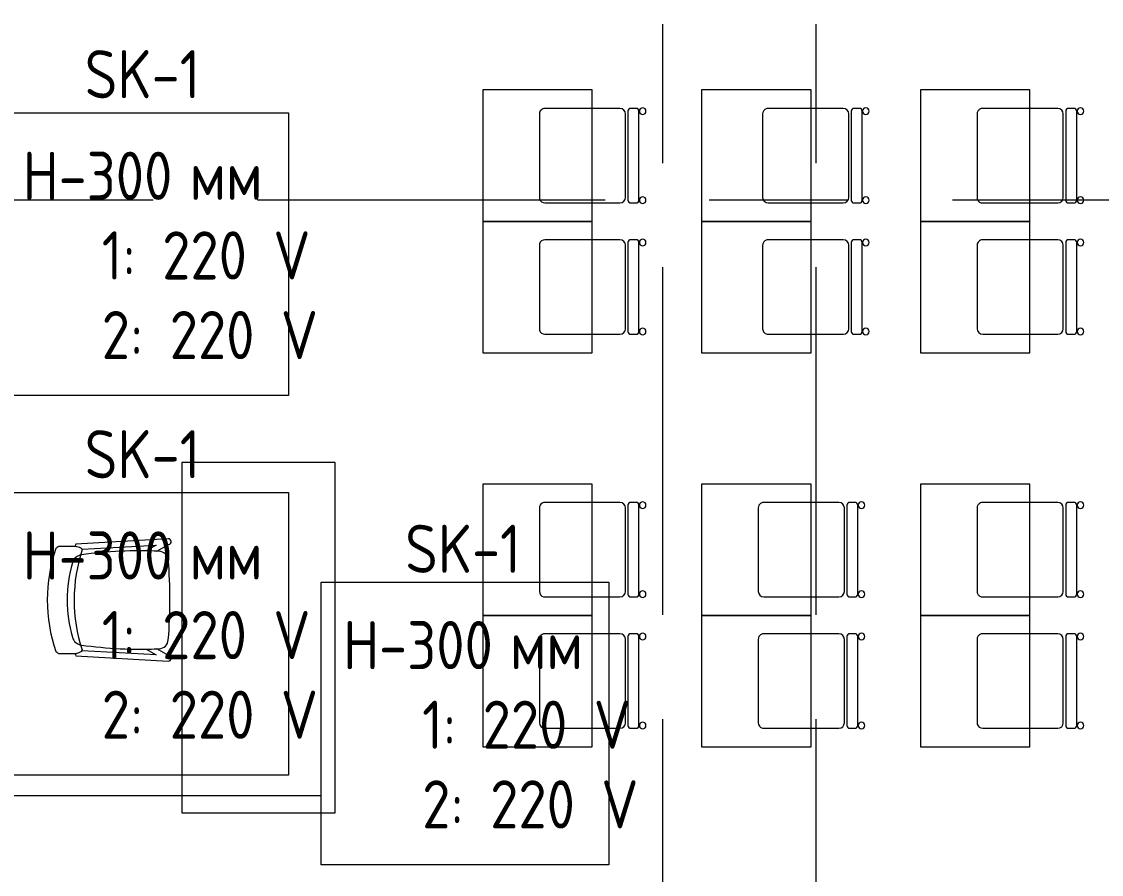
# Model space of a CAD drawing. Header units: millimetres. Extents: x 35147 to 231677, y -8553 to 29000.
# Drawn here: x 57530 to 62463, y 519 to 4415 of the extents above; entities that cross this region are included whole.
import ezdxf

# ---------------------------------------------------------------- set-up
doc = ezdxf.new("R2010")
doc.units = ezdxf.units.MM
doc.linetypes.add('Осевая', pattern=[3175, 635, -476.25, 1587.5, -476.25])
for name, color, linetype, lineweight in [('E-ELEC-FIXT-IDEN', 7, 'Continuous', 9), ('Оси', 7, 'Continuous', 9), ('Оси-2', 7, 'Осевая', 9)]:
    doc.layers.add(name, color=color, linetype=linetype, lineweight=lineweight)
doc.layers.add('I-FURN-1', color=7, linetype='Continuous', lineweight=9, true_color=0xf0f0f0)
doc.styles.add('GOST Common', font='GOST_Common.ttf', dxfattribs={"width": 0.9, "height": 220})

# ---------------------------------------------------------------- blocks, each defined once
blk = doc.blocks.new('Стол базовый прямоугольный - 1_7а-25476368-План размещения напольных электротехнических лючков и розеток 2 этажа в осях 12-23')
at = {"layer": 'I-FURN-1'}
for p, q in [((250, 300), (-250, 300)), ((-250, 300), (-250, -300)), ((250, -300), (250, 300)), ((-250, -300), (250, -300))]:
    blk.add_line(p, q, dxfattribs=at)
blk = doc.blocks.new('Стул Breuer - 1_9а-V105-План размещения напольных электротехнических лючков и розеток 2 этажа в осях 12-23')
at = {"layer": 'I-FURN-1'}
for p, q in [((-215.9, 215.9), (-215.9, 0)), ((190.5, 241.3), (-190.5, 241.3)), ((215.9, 0), (215.9, 215.9)), ((-215.9, 0), (-215.9, -127)), ((215.9, -127), (215.9, 0)), ((-215.9, -176.2), (-215.9, -200.8)), ((203.2, -163.5), (-203.2, -163.5)), ((-190.5, -152.4), (190.5, -152.4)), ((215.9, -200.8), (215.9, -176.2)), ((-203.2, -213.5), (203.2, -213.5))]:
    blk.add_line(p, q, dxfattribs=at)
for centre, radius, start, end in [((-190.5, 215.9), 25.4, 105, 180), ((-190.5, 215.9), 25.4, 90, 105), ((190.5, 215.9), 25.4, 45, 90), ((190.5, 215.9), 25.4, 0, 45), ((-190.5, -127), 25.4, 180, 270), ((190.5, -127), 25.4, 270, 360), ((-203.2, -176.2), 12.7, 90, 180), ((203.2, -176.2), 12.7, 360, 90), ((-203.5, -230.6), 15.1, 360, 180), ((-203.5, -230.6), 15.1, 180, 360), ((-203.2, -200.8), 12.7, 180, 270), ((203.7, -230.6), 15.1, 360, 180), ((203.7, -230.6), 15.1, 180, 360), ((203.2, -200.8), 12.7, 270, 360)]:
    blk.add_arc(centre, radius, start, end, dxfattribs=at)
blk = doc.blocks.new('Стул Breuer - 1_9а-V106-План размещения напольных электротехнических лючков и розеток 2 этажа в осях 12-23')
at = {"layer": 'I-FURN-1'}
for p, q in [((-215.9, 215.9), (-215.9, 0)), ((190.5, 241.3), (-190.5, 241.3)), ((215.9, 0), (215.9, 215.9)), ((-215.9, 0), (-215.9, -127)), ((215.9, -127), (215.9, 0)), ((-215.9, -176.2), (-215.9, -200.8)), ((203.2, -163.5), (-203.2, -163.5)), ((-190.5, -152.4), (190.5, -152.4)), ((215.9, -200.8), (215.9, -176.2)), ((-203.2, -213.5), (203.2, -213.5))]:
    blk.add_line(p, q, dxfattribs=at)
for centre, radius, start, end in [((-190.5, 215.9), 25.4, 105, 180), ((-190.5, 215.9), 25.4, 90, 105), ((190.5, 215.9), 25.4, 75, 90), ((190.5, 215.9), 25.4, 0, 75), ((-190.5, -127), 25.4, 180, 270), ((190.5, -127), 25.4, 270, 360), ((-203.2, -176.2), 12.7, 90, 180), ((203.2, -176.2), 12.7, 360, 90), ((-203.5, -230.6), 15.1, 360, 180), ((-203.5, -230.6), 15.1, 180, 360), ((-203.2, -200.8), 12.7, 180, 270), ((203.7, -230.6), 15.1, 360, 180), ((203.7, -230.6), 15.1, 180, 360), ((203.2, -200.8), 12.7, 270, 360)]:
    blk.add_arc(centre, radius, start, end, dxfattribs=at)
blk = doc.blocks.new('Стул Breuer - 1_9а-V107-План размещения напольных электротехнических лючков и розеток 2 этажа в осях 12-23')
at = {"layer": 'I-FURN-1'}
for p, q in [((-215.9, 215.9), (-215.9, 20)), ((190.5, 241.3), (-190.5, 241.3)), ((215.9, 20), (215.9, 215.9)), ((-215.9, 20), (-215.9, -127)), ((215.9, -127), (215.9, 20)), ((-215.9, -176.2), (-215.9, -200.8)), ((203.2, -163.5), (-203.2, -163.5)), ((-190.5, -152.4), (190.5, -152.4)), ((215.9, -200.8), (215.9, -176.2)), ((-203.2, -213.5), (203.2, -213.5))]:
    blk.add_line(p, q, dxfattribs=at)
for centre, radius, start, end in [((-190.5, 215.9), 25.4, 90, 180), ((190.5, 215.9), 25.4, 60, 90), ((190.5, 215.9), 25.4, 45, 60), ((190.5, 215.9), 25.4, 30, 45), ((190.5, 215.9), 25.4, 15, 30), ((190.5, 215.9), 25.4, 0, 15), ((-190.5, -127), 25.4, 180, 270), ((190.5, -127), 25.4, 270, 360), ((-203.2, -176.2), 12.7, 90, 180), ((203.2, -176.2), 12.7, 360, 90), ((-203.5, -230.6), 15.1, 360, 180), ((-203.5, -230.6), 15.1, 180, 360), ((-203.2, -200.8), 12.7, 180, 270), ((203.7, -230.6), 15.1, 360, 180), ((203.7, -230.6), 15.1, 180, 360), ((203.2, -200.8), 12.7, 270, 360)]:
    blk.add_arc(centre, radius, start, end, dxfattribs=at)
blk = doc.blocks.new('Стул Breuer - 1_9а-V108-План размещения напольных электротехнических лючков и розеток 2 этажа в осях 12-23')
at = {"layer": 'I-FURN-1'}
for p, q in [((-215.9, 215.9), (-215.9, 20)), ((190.5, 241.3), (-190.5, 241.3)), ((215.9, 20), (215.9, 215.9)), ((-215.9, 20), (-215.9, -127)), ((215.9, -127), (215.9, 20)), ((-215.9, -176.2), (-215.9, -200.8)), ((203.2, -163.5), (-203.2, -163.5)), ((-190.5, -152.4), (190.5, -152.4)), ((215.9, -200.8), (215.9, -176.2)), ((-203.2, -213.5), (203.2, -213.5))]:
    blk.add_line(p, q, dxfattribs=at)
for centre, radius, start, end in [((-190.5, 215.9), 25.4, 135, 180), ((-190.5, 215.9), 25.4, 90, 135), ((190.5, 215.9), 25.4, 75, 90), ((190.5, 215.9), 25.4, 60, 75), ((190.5, 215.9), 25.4, 30, 60), ((190.5, 215.9), 25.4, 0, 30), ((-190.5, -127), 25.4, 180, 270), ((190.5, -127), 25.4, 270, 360), ((-203.2, -176.2), 12.7, 90, 180), ((203.2, -176.2), 12.7, 360, 90), ((-203.5, -230.6), 15.1, 360, 180), ((-203.5, -230.6), 15.1, 180, 360), ((-203.2, -200.8), 12.7, 180, 270), ((203.7, -230.6), 15.1, 360, 180), ((203.7, -230.6), 15.1, 180, 360), ((203.2, -200.8), 12.7, 270, 360)]:
    blk.add_arc(centre, radius, start, end, dxfattribs=at)
blk = doc.blocks.new('Стул Breuer - 1_9а-V109-План размещения напольных электротехнических лючков и розеток 2 этажа в осях 12-23')
at = {"layer": 'I-FURN-1'}
for p, q in [((-215.9, 215.9), (-215.9, 0)), ((190.5, 241.3), (-190.5, 241.3)), ((215.9, 0), (215.9, 215.9)), ((-215.9, 0), (-215.9, -127)), ((215.9, -127), (215.9, 0)), ((-215.9, -176.2), (-215.9, -200.8)), ((203.2, -163.5), (-203.2, -163.5)), ((-190.5, -152.4), (190.5, -152.4)), ((215.9, -200.8), (215.9, -176.2)), ((-203.2, -213.5), (203.2, -213.5))]:
    blk.add_line(p, q, dxfattribs=at)
for centre, radius, start, end in [((-190.5, 215.9), 25.4, 165, 180), ((-190.5, 215.9), 25.4, 120, 165), ((-190.5, 215.9), 25.4, 90, 120), ((190.5, 215.9), 25.4, 75, 90), ((190.5, 215.9), 25.4, 60, 75), ((190.5, 215.9), 25.4, 45, 60), ((190.5, 215.9), 25.4, 30, 45), ((190.5, 215.9), 25.4, 0, 30), ((-190.5, -127), 25.4, 180, 270), ((190.5, -127), 25.4, 270, 360), ((-203.2, -176.2), 12.7, 90, 180), ((203.2, -176.2), 12.7, 360, 90), ((-203.5, -230.6), 15.1, 360, 180), ((-203.5, -230.6), 15.1, 180, 360), ((-203.2, -200.8), 12.7, 180, 270), ((203.7, -230.6), 15.1, 360, 180), ((203.7, -230.6), 15.1, 180, 360), ((203.2, -200.8), 12.7, 270, 360)]:
    blk.add_arc(centre, radius, start, end, dxfattribs=at)
blk = doc.blocks.new('Стул Breuer - 1_9а-V61-План размещения напольных электротехнических лючков и розеток 2 этажа в осях 12-23')
at = {"layer": 'I-FURN-1'}
for p, q in [((-215.9, 215.9), (-215.9, 0)), ((190.5, 241.3), (-190.5, 241.3)), ((215.9, 0), (215.9, 215.9)), ((-215.9, 0), (-215.9, -127)), ((215.9, -127), (215.9, 0)), ((-215.9, -176.2), (-215.9, -200.8)), ((203.2, -163.5), (-203.2, -163.5)), ((-190.5, -152.4), (190.5, -152.4)), ((215.9, -200.8), (215.9, -176.2)), ((-203.2, -213.5), (203.2, -213.5))]:
    blk.add_line(p, q, dxfattribs=at)
for centre, radius, start, end in [((-190.5, 215.9), 25.4, 90, 180), ((190.5, 215.9), 25.4, 0, 90), ((-190.5, -127), 25.4, 180, 270), ((190.5, -127), 25.4, 270, 360), ((-203.2, -176.2), 12.7, 90, 180), ((203.2, -176.2), 12.7, 360, 90), ((-203.5, -230.6), 15.1, 360, 180), ((-203.5, -230.6), 15.1, 180, 360), ((-203.2, -200.8), 12.7, 180, 270), ((203.7, -230.6), 15.1, 360, 180), ((203.7, -230.6), 15.1, 180, 360), ((203.2, -200.8), 12.7, 270, 360)]:
    blk.add_arc(centre, radius, start, end, dxfattribs=at)
blk = doc.blocks.new('Стул Breuer - 1_9а-V111-План размещения напольных электротехнических лючков и розеток 2 этажа в осях 12-23')
at = {"layer": 'I-FURN-1'}
for p, q in [((-215.9, 215.9), (-215.9, 0)), ((190.5, 241.3), (-190.5, 241.3)), ((215.9, 0), (215.9, 215.9)), ((-215.9, 0), (-215.9, -127)), ((215.9, -127), (215.9, 0)), ((-215.9, -176.2), (-215.9, -200.8)), ((203.2, -163.5), (-203.2, -163.5)), ((-190.5, -152.4), (190.5, -152.4)), ((215.9, -200.8), (215.9, -176.2)), ((-203.2, -213.5), (203.2, -213.5))]:
    blk.add_line(p, q, dxfattribs=at)
for centre, radius, start, end in [((-190.5, 215.9), 25.4, 150, 180), ((-190.5, 215.9), 25.4, 120, 150), ((-190.5, 215.9), 25.4, 90, 120), ((190.5, 215.9), 25.4, 75, 90), ((190.5, 215.9), 25.4, 45, 75), ((190.5, 215.9), 25.4, 0, 45), ((-190.5, -127), 25.4, 180, 270), ((190.5, -127), 25.4, 270, 360), ((-203.2, -176.2), 12.7, 90, 180), ((203.2, -176.2), 12.7, 360, 90), ((-203.5, -230.6), 15.1, 360, 180), ((-203.5, -230.6), 15.1, 180, 360), ((-203.2, -200.8), 12.7, 180, 270), ((203.7, -230.6), 15.1, 360, 180), ((203.7, -230.6), 15.1, 180, 360), ((203.2, -200.8), 12.7, 270, 360)]:
    blk.add_arc(centre, radius, start, end, dxfattribs=at)
blk = doc.blocks.new('Стул Breuer - 1_9а-V112-План размещения напольных электротехнических лючков и розеток 2 этажа в осях 12-23')
at = {"layer": 'I-FURN-1'}
for p, q in [((-215.9, 215.9), (-215.9, 0)), ((190.5, 241.3), (-190.5, 241.3)), ((215.9, 0), (215.9, 215.9)), ((-215.9, 0), (-215.9, -127)), ((215.9, -127), (215.9, 0)), ((-215.9, -176.2), (-215.9, -200.8)), ((203.2, -163.5), (-203.2, -163.5)), ((-190.5, -152.4), (190.5, -152.4)), ((215.9, -200.8), (215.9, -176.2)), ((-203.2, -213.5), (203.2, -213.5))]:
    blk.add_line(p, q, dxfattribs=at)
for centre, radius, start, end in [((-190.5, 215.9), 25.4, 105, 180), ((-190.5, 215.9), 25.4, 90, 105), ((190.5, 215.9), 25.4, 75, 90), ((190.5, 215.9), 25.4, 60, 75), ((190.5, 215.9), 25.4, 45, 60), ((190.5, 215.9), 25.4, 30, 45), ((190.5, 215.9), 25.4, 0, 30), ((-190.5, -127), 25.4, 180, 270), ((190.5, -127), 25.4, 270, 360), ((-203.2, -176.2), 12.7, 90, 180), ((203.2, -176.2), 12.7, 360, 90), ((-203.5, -230.6), 15.1, 360, 180), ((-203.5, -230.6), 15.1, 180, 360), ((-203.2, -200.8), 12.7, 180, 270), ((203.7, -230.6), 15.1, 360, 180), ((203.7, -230.6), 15.1, 180, 360), ((203.2, -200.8), 12.7, 270, 360)]:
    blk.add_arc(centre, radius, start, end, dxfattribs=at)
blk = doc.blocks.new('Стул Breuer - 1_9а-V113-План размещения напольных электротехнических лючков и розеток 2 этажа в осях 12-23')
at = {"layer": 'I-FURN-1'}
for p, q in [((-215.9, 215.9), (-215.9, 0)), ((190.5, 241.3), (-190.5, 241.3)), ((215.9, 0), (215.9, 215.9)), ((-215.9, 0), (-215.9, -127)), ((215.9, -127), (215.9, 0)), ((-215.9, -176.2), (-215.9, -200.8)), ((203.2, -163.5), (-203.2, -163.5)), ((-190.5, -152.4), (190.5, -152.4)), ((215.9, -200.8), (215.9, -176.2)), ((-203.2, -213.5), (203.2, -213.5))]:
    blk.add_line(p, q, dxfattribs=at)
for centre, radius, start, end in [((-190.5, 215.9), 25.4, 90, 180), ((190.5, 215.9), 25.4, 60, 90), ((190.5, 215.9), 25.4, 30, 60), ((190.5, 215.9), 25.4, 15, 30), ((190.5, 215.9), 25.4, 0, 15), ((-190.5, -127), 25.4, 180, 270), ((190.5, -127), 25.4, 270, 360), ((-203.2, -176.2), 12.7, 90, 180), ((203.2, -176.2), 12.7, 360, 90), ((-203.5, -230.6), 15.1, 360, 180), ((-203.5, -230.6), 15.1, 180, 360), ((-203.2, -200.8), 12.7, 180, 270), ((203.7, -230.6), 15.1, 360, 180), ((203.7, -230.6), 15.1, 180, 360), ((203.2, -200.8), 12.7, 270, 360)]:
    blk.add_arc(centre, radius, start, end, dxfattribs=at)
blk = doc.blocks.new('Стул Breuer - 1_9а-V114-План размещения напольных электротехнических лючков и розеток 2 этажа в осях 12-23')
at = {"layer": 'I-FURN-1'}
for p, q in [((-215.9, 215.9), (-215.9, 0)), ((190.5, 241.3), (-190.5, 241.3)), ((215.9, 0), (215.9, 215.9)), ((-215.9, 0), (-215.9, -127)), ((215.9, -127), (215.9, 0)), ((-215.9, -176.2), (-215.9, -200.8)), ((203.2, -163.5), (-203.2, -163.5)), ((-190.5, -152.4), (190.5, -152.4)), ((215.9, -200.8), (215.9, -176.2)), ((-203.2, -213.5), (203.2, -213.5))]:
    blk.add_line(p, q, dxfattribs=at)
for centre, radius, start, end in [((-190.5, 215.9), 25.4, 165, 180), ((-190.5, 215.9), 25.4, 90, 165), ((190.5, 215.9), 25.4, 60, 90), ((190.5, 215.9), 25.4, 30, 60), ((190.5, 215.9), 25.4, 15, 30), ((190.5, 215.9), 25.4, 0, 15), ((-190.5, -127), 25.4, 180, 270), ((190.5, -127), 25.4, 270, 360), ((-203.2, -176.2), 12.7, 90, 180), ((203.2, -176.2), 12.7, 360, 90), ((-203.5, -230.6), 15.1, 360, 180), ((-203.5, -230.6), 15.1, 180, 360), ((-203.2, -200.8), 12.7, 180, 270), ((203.7, -230.6), 15.1, 360, 180), ((203.7, -230.6), 15.1, 180, 360), ((203.2, -200.8), 12.7, 270, 360)]:
    blk.add_arc(centre, radius, start, end, dxfattribs=at)
blk = doc.blocks.new('Стул Breuer - 1_9а-V115-План размещения напольных электротехнических лючков и розеток 2 этажа в осях 12-23')
at = {"layer": 'I-FURN-1'}
for p, q in [((-215.9, 215.9), (-215.9, 0)), ((190.5, 241.3), (-190.5, 241.3)), ((215.9, 0), (215.9, 215.9)), ((-215.9, 0), (-215.9, -127)), ((215.9, -127), (215.9, 0)), ((-215.9, -176.2), (-215.9, -200.8)), ((203.2, -163.5), (-203.2, -163.5)), ((-190.5, -152.4), (190.5, -152.4)), ((215.9, -200.8), (215.9, -176.2)), ((-203.2, -213.5), (203.2, -213.5))]:
    blk.add_line(p, q, dxfattribs=at)
for centre, radius, start, end in [((-190.5, 215.9), 25.4, 165, 180), ((-190.5, 215.9), 25.4, 90, 165), ((190.5, 215.9), 25.4, 30, 90), ((190.5, 215.9), 25.4, 0, 30), ((-190.5, -127), 25.4, 180, 270), ((190.5, -127), 25.4, 270, 360), ((-203.2, -176.2), 12.7, 90, 180), ((203.2, -176.2), 12.7, 360, 90), ((-203.5, -230.6), 15.1, 360, 180), ((-203.5, -230.6), 15.1, 180, 360), ((-203.2, -200.8), 12.7, 180, 270), ((203.7, -230.6), 15.1, 360, 180), ((203.7, -230.6), 15.1, 180, 360), ((203.2, -200.8), 12.7, 270, 360)]:
    blk.add_arc(centre, radius, start, end, dxfattribs=at)
blk = doc.blocks.new('Стул Breuer - 1_9а-25403171-План размещения напольных электротехнических лючков и розеток 2 этажа в осях 12-23')
at = {"layer": 'I-FURN-1'}
for p, q in [((-215.9, 215.9), (-215.9, 0)), ((190.5, 241.3), (-190.5, 241.3)), ((215.9, 0), (215.9, 215.9)), ((-215.9, 0), (-215.9, -127)), ((215.9, -127), (215.9, 0)), ((-215.9, -176.2), (-215.9, -200.8)), ((203.2, -163.5), (-203.2, -163.5)), ((-190.5, -152.4), (190.5, -152.4)), ((215.9, -200.8), (215.9, -176.2)), ((-203.2, -213.5), (203.2, -213.5))]:
    blk.add_line(p, q, dxfattribs=at)
for centre, radius, start, end in [((-190.5, 215.9), 25.4, 90, 180), ((190.5, 215.9), 25.4, 30, 90), ((190.5, 215.9), 25.4, 0, 30), ((-190.5, -127), 25.4, 180, 270), ((190.5, -127), 25.4, 270, 360), ((-203.2, -176.2), 12.7, 90, 180), ((203.2, -176.2), 12.7, 360, 90), ((-203.5, -230.6), 15.1, 360, 180), ((-203.5, -230.6), 15.1, 180, 360), ((-203.2, -200.8), 12.7, 180, 270), ((203.7, -230.6), 15.1, 360, 180), ((203.7, -230.6), 15.1, 180, 360), ((203.2, -200.8), 12.7, 270, 360)]:
    blk.add_arc(centre, radius, start, end, dxfattribs=at)
blk = doc.blocks.new('Chair_1 noor 78578 - 1_4-25422005-План размещения напольных электротехнических лючков и розеток 2 этажа в осях 12-23')
at = {"layer": 'I-FURN-1'}
for p, q in [((-130.5, 405.7), (-130.5, 344.8)), ((359.1, 344.8), (359.1, 405.7)), ((-141.2, 329.7), (-165.1, -92)), ((-136.5, -37.1), (-117.3, 302)), ((345.9, 302), (365.1, -37.1)), ((393.7, -92), (369.8, 329.7)), ((-110.2, 8.6), (-136.5, -37.1)), ((365.1, -37.1), (338.8, 8.6)), ((-139.7, -93.5), (-108.8, -39.9)), ((337.4, -39.9), (368.3, -93.5))]:
    blk.add_line(p, q, dxfattribs=at)
for centre, radius, start, end in [((114.3, -271.9), 732.8, 71.3174, 108.6833), ((-41.4, 297.5), 50.8, 106.1735, 171.9659), ((114.3, -239.2), 609.6, 73.8265, 106.1735), ((270, 297.5), 50.8, 8.0341, 73.8265), ((114.3, -279.3), 660.4, 111.7, 112.7563), ((-37.4, 344.8), 93.1, 180, 204.9864), ((-37.4, 344.8), 93.1, 186.4785, 204.9864), ((-116, 308.2), 6.35, 204.9864, 258.4091), ((-116, 308.2), 6.35, 204.9864, 287.8276), ((114.3, -408), 746, 71.9445, 107.8276), ((1798.9, 37.7), 1909.3, 171.9659, 182.6261), ((-1570.3, 37.7), 1909.3, 357.3739, 8.0341), ((344.3, 307.4), 6.35, 281.4186, 334.477), ((344.6, 308.2), 6.35, 281.5909, 335.0136), ((266, 344.8), 93.1, 334.477, 360), ((266, 344.8), 93.1, 335.0136, 353.5215), ((114.3, -279.3), 660.4, 67.2437, 68.3), ((1798.9, 37.7), 1909.3, 180.8761, 182.3307), ((-1570.3, 37.7), 1909.3, 357.6693, 359.1239), ((-152.4, -92.7), 12.7, 176.75, 356.75), ((-64, -47.7), 44.5, 182.6261, 265.0912), ((114.8, 2033.8), 2133.6, 265.0912, 274.9044), ((292.6, -47.7), 44.4, 275.9396, 357.3739), ((381, -92.7), 12.7, 183.25, 3.25)]:
    blk.add_arc(centre, radius, start, end, dxfattribs=at)
for points in [[(-120.4, 422.3), (-122, 420.8), (-124.7, 417.8), (-127.8, 413.5), (-129.8, 409.4), (-130.4, 406.9), (-130.5, 405.7)], [(359.1, 405.7), (359, 406.9), (358.4, 409.4), (356.4, 413.5), (353.3, 417.8), (350.6, 420.8), (349, 422.3)]]:
    blk.add_open_spline(points, degree=3, dxfattribs=at)
blk = doc.blocks.new('Стол базовый прямоугольный - 1_3-25460678-План размещения напольных электротехнических лючков и розеток 2 этажа в осях 12-23')
at = {"layer": 'I-FURN-1'}
for p, q in [((800, 350), (-800, 350)), ((-800, 350), (-800, -350)), ((800, -350), (800, 350)), ((-800, -350), (800, -350))]:
    blk.add_line(p, q, dxfattribs=at)

msp = doc.modelspace()

# ---------------------------------------------------------------- linework, layer by layer
at = {"layer": 'E-ELEC-FIXT-IDEN'}
for p, q in [((58899.4, 879.8), (58899.4, 1208.8)), ((56940, 879.8), (58899.4, 879.8))]:
    msp.add_line(p, q, dxfattribs=at)
at = {"layer": 'E-ELEC-FIXT-IDEN', "flags": 128}
for points in [[(57435.4, 3998.2), (58748.7, 3998.2), (58748.7, 2707.2), (57435.4, 2707.2)], [(57435.4, 2263.8), (58748.7, 2263.8), (58748.7, 972.8), (57435.4, 972.8)], [(58899.4, 1854.3), (60212.7, 1854.3), (60212.7, 563.3), (58899.4, 563.3)]]:
    msp.add_lwpolyline(points, close=True, dxfattribs=at)
at = {"layer": 'Оси'}
for p, q in [((60460, -1906.3), (60460, 593.7)), ((61160, -1906.3), (61160, 593.7))]:
    msp.add_line(p, q, dxfattribs=at)
at = {"layer": 'Оси-2'}
for p, q in [((60460, 593.7), (60460, 24898.1)), ((61160, 593.7), (61160, 24898.1)), ((38446.8, 3600), (82200, 3600))]:
    msp.add_line(p, q, dxfattribs=at)

# ---------------------------------------------------------------- block references
at = {"layer": 'I-FURN-1'}
for p in [(59886.9, 3802.5), (60886.9, 3802.5), (61886.9, 3802.5), (59886.9, 3202.5), (60886.9, 3202.5), (61886.9, 3202.5), (59886.9, 2002.5), (60886.9, 2002.5), (61886.9, 2002.5), (59886.9, 1402.5), (60886.9, 1402.5), (61886.9, 1402.5)]:
    msp.add_blockref('Стол базовый прямоугольный - 1_7а-25476368-План размещения напольных электротехнических лючков и розеток 2 этажа в осях 12-23', p, dxfattribs=at)
for name, p, rotation in [('Стул Breuer - 1_9а-V105-План размещения напольных электротехнических лючков и розеток 2 этажа в осях 12-23', (60136.9, 3802.5), 89.99999999999959), ('Стул Breuer - 1_9а-V107-План размещения напольных электротехнических лючков и розеток 2 этажа в осях 12-23', (61156.9, 3802.5), 89.99999999999959), ('Стул Breuer - 1_9а-V109-План размещения напольных электротехнических лючков и розеток 2 этажа в осях 12-23', (62136.9, 3802.5), 89.99999999999959), ('Стул Breuer - 1_9а-V106-План размещения напольных электротехнических лючков и розеток 2 этажа в осях 12-23', (60136.9, 3202.5), 89.99999999999959), ('Стул Breuer - 1_9а-V108-План размещения напольных электротехнических лючков и розеток 2 этажа в осях 12-23', (61156.9, 3202.5), 89.99999999999959), ('Стул Breuer - 1_9а-V61-План размещения напольных электротехнических лючков и розеток 2 этажа в осях 12-23', (62136.9, 3202.5), 89.99999999999959), ('Стол базовый прямоугольный - 1_3-25460678-План размещения напольных электротехнических лючков и розеток 2 этажа в осях 12-23', (58612.2, 1600.2), 270.0000000000001), ('Стул Breuer - 1_9а-V115-План размещения напольных электротехнических лючков и розеток 2 этажа в осях 12-23', (60136.9, 2002.5), 89.99999999999959), ('Стул Breuer - 1_9а-V113-План размещения напольных электротехнических лючков и розеток 2 этажа в осях 12-23', (61136.9, 2002.5), 89.99999999999959), ('Стул Breuer - 1_9а-V111-План размещения напольных электротехнических лючков и розеток 2 этажа в осях 12-23', (62136.9, 2002.5), 89.99999999999959), ('Chair_1 noor 78578 - 1_4-25422005-План размещения напольных электротехнических лючков и розеток 2 этажа в осях 12-23', (58108.2, 1658.5), 90), ('Стул Breuer - 1_9а-25403171-План размещения напольных электротехнических лючков и розеток 2 этажа в осях 12-23', (60136.9, 1402.5), 89.99999999999959), ('Стул Breuer - 1_9а-V114-План размещения напольных электротехнических лючков и розеток 2 этажа в осях 12-23', (61136.9, 1402.5), 89.99999999999959), ('Стул Breuer - 1_9а-V112-План размещения напольных электротехнических лючков и розеток 2 этажа в осях 12-23', (62136.9, 1402.5), 89.99999999999959)]:
    msp.add_blockref(name, p, dxfattribs=dict(at, rotation=rotation))

# ---------------------------------------------------------------- texts
at = {"layer": 'E-ELEC-FIXT-IDEN', "char_height": 220, "attachment_point": 1, "style": 'GOST Common'}
for s, insert, width in [('SK-1', (57818.5, 4284.6), 656.582), ('H-300 ', (57535.4, 3820.6), 923.544), ('мм', (58297.4, 3820.6), 375.19), ('   1: 220 V', (57535.4, 3456.8), 1291.519), ('   2: 220 V', (57535.4, 3093), 1342.025), ('SK-1', (57818.5, 2548.6), 656.582), ('H-300 ', (57535.4, 2086.2), 923.544), ('SK-1', (59282.5, 2116.6), 656.582), ('мм', (58297.4, 2086.2), 375.19), ('   1: 220 V', (57535.4, 1722.4), 1291.519), ('H-300 ', (58999.4, 1676.7), 923.544), ('мм', (59761.4, 1676.7), 375.19), ('   2: 220 V', (57535.4, 1358.6), 1342.025), ('   1: 220 V', (58999.4, 1312.9), 1291.519), ('   2: 220 V', (58999.4, 949.1), 1342.025)]:
    msp.add_mtext(s, dxfattribs=dict(at, insert=insert, width=width))

doc.saveas('drawing.dxf')
